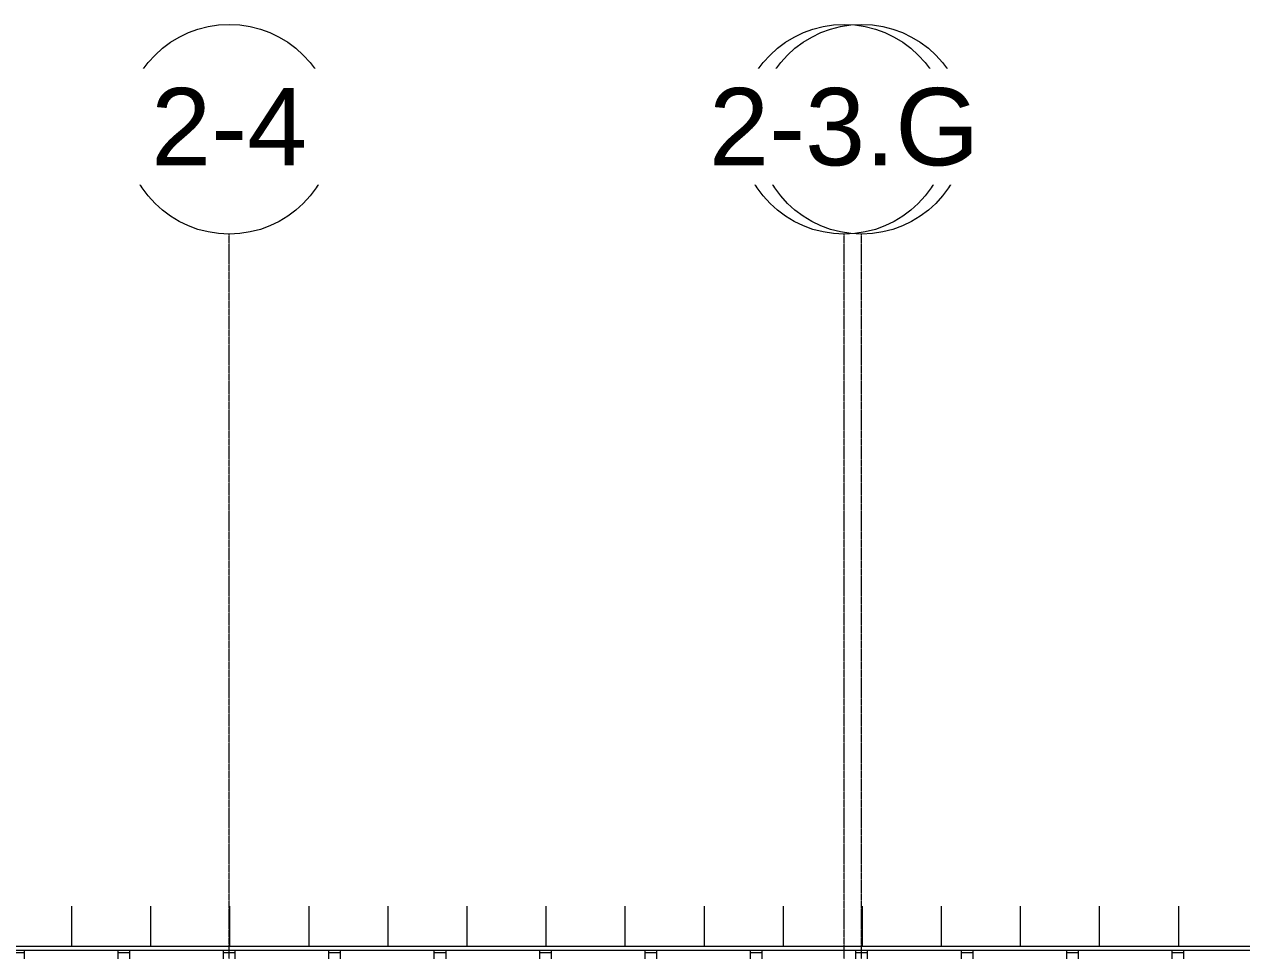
# Model space of a CAD drawing. Header units: inches. Extents: x 20230 to 40520, y -638 to 835.
# Drawn here: x 28370 to 28928, y 344 to 768 of the extents above; entities that cross this region are included whole.
import ezdxf

# ---------------------------------------------------------------- set-up
doc = ezdxf.new("R2010")
doc.units = ezdxf.units.IN
doc.header["$MEASUREMENT"] = 0
doc.linetypes.add('Grid Line 1_2_', pattern=[0.875, 0.5, -0.125, 0.125, -0.125])
for name, color, linetype, lineweight in [('A-ROOF', 132, 'Continuous', 9), ('A-ROOF-PATT', 132, 'Continuous', 9), ('S-BEAM', 12, 'Continuous', 9), ('S-GRID', 1, 'Continuous', 9), ('S-GRID-IDEN', 1, 'Continuous', 9)]:
    doc.layers.add(name, color=color, linetype=linetype, lineweight=lineweight)
doc.styles.add('Arial_1', font='arial.ttf', dxfattribs={"height": 35.407186})

# ---------------------------------------------------------------- blocks, each defined once
blk = doc.blocks.new('Dimension Lumber - 5_5 x 7_5 Glulam-1529169-Elevation - South')
at = {"layer": 'S-BEAM'}
for p, q in [((26267.64, 343.95), (26267.64, 342.98)), ((26273.14, 342.98), (26267.64, 342.98)), ((26267.64, 342.98), (26267.64, 335.49)), ((26273.14, 342.98), (26273.14, 343.95)), ((26273.14, 335.49), (26273.14, 342.98)), ((26267.64, 335.49), (26273.14, 335.49))]:
    blk.add_line(p, q, dxfattribs=at)
blk = doc.blocks.new('Grid - Grid Head - Circle-14747-Elevation - South')
at = {"layer": 'S-GRID-IDEN'}
blk.add_circle((23085.89, 719.89), 48, dxfattribs=at)

msp = doc.modelspace()

# ---------------------------------------------------------------- hatches: boundary and pattern name
at = {"layer": 'A-ROOF-PATT'}
h = msp.add_hatch(dxfattribs=at)
h.set_pattern_fill('FP_18', color=256, style=0, pattern_type=2)
h.set_pattern_definition([(90, (3060.47, 1279.063), (-36.188, 2e-15), [])])
h.paths.add_polyline_path([(27601.33, 345.96), (29346.1, 345.96), (29346.1, 364.31), (25840.34, 364.31), (25840.34, 345.96), (27566.23, 345.96)], flags=0)

# ---------------------------------------------------------------- linework, layer by layer
at = {"layer": 'A-ROOF'}
for p, q in [((25840.34, 345.96), (29346.1, 345.96)), ((29346.1, 343.95), (25840.34, 343.95))]:
    msp.add_line(p, q, dxfattribs=at)
at = {"layer": 'S-GRID', "linetype": 'Grid Line 1_2_'}
for p, q in [((28464.1, -28.56), (28464.1, 671.89)), ((28464.1, -28.56), (28464.1, 671.89)), ((28745.6, -28.56), (28745.6, 671.89)), ((28753.6, -28.56), (28753.6, 671.89)), ((28753.6, -28.56), (28753.6, 671.89))]:
    msp.add_line(p, q, dxfattribs=at)

# ---------------------------------------------------------------- block references
at = {"layer": 'S-BEAM'}
for p in [(2097.21, 0), (2145.46, 0), (2193.71, 0), (2241.96, 0), (2290.21, 0), (2338.46, 0), (2386.71, 0), (2434.96, 0), (2483.21, 0), (2531.46, 0), (2579.71, 0), (2627.96, 0)]:
    msp.add_blockref('Dimension Lumber - 5_5 x 7_5 Glulam-1529169-Elevation - South', p, dxfattribs=at)
at = {"layer": 'S-GRID-IDEN'}
for p in [(5378.21, 0), (5667.71, 0)]:
    msp.add_blockref('Grid - Grid Head - Circle-14747-Elevation - South', p, dxfattribs=at)

# ---------------------------------------------------------------- next in the draw order: texts
at = {"layer": 'S-GRID-IDEN', "char_height": 35.407, "width": 85.104, "attachment_point": 2, "line_spacing_factor": 0.938532, "style": 'Arial_1', "bg_fill": 3, "box_fill_scale": 1.25, "bg_fill_color": 0, "bg_fill_transparency": 0}
for s, insert in [('1-4', (28464.09, 738.77)), ('1-3', (28753.59, 738.77))]:
    msp.add_mtext(s, dxfattribs=dict(at, insert=insert))

# ---------------------------------------------------------------- next in the draw order: block references
at = {"layer": 'S-GRID-IDEN'}
for p in [(5378.21, 0), (5667.71, 0)]:
    msp.add_blockref('Grid - Grid Head - Circle-14747-Elevation - South', p, dxfattribs=at)

# ---------------------------------------------------------------- next in the draw order: texts
at = {"layer": 'S-GRID-IDEN', "char_height": 35.407, "width": 85.104, "attachment_point": 2, "line_spacing_factor": 0.938532, "style": 'Arial_1', "bg_fill": 3, "box_fill_scale": 1.25, "bg_fill_color": 0, "bg_fill_transparency": 0}
for s, insert in [('2-4', (28464.09, 738.77)), ('2-3', (28753.59, 738.77))]:
    msp.add_mtext(s, dxfattribs=dict(at, insert=insert))

# ---------------------------------------------------------------- next in the draw order: block references
at = {"layer": 'S-GRID-IDEN'}
msp.add_blockref('Grid - Grid Head - Circle-14747-Elevation - South', (5659.71, 0), dxfattribs=at)

# ---------------------------------------------------------------- next in the draw order: texts
at = {"layer": 'S-GRID-IDEN', "insert": (28745.59, 738.77), "char_height": 35.407, "width": 147.312, "attachment_point": 2, "line_spacing_factor": 0.938532, "style": 'Arial_1', "bg_fill": 3, "box_fill_scale": 1.25, "bg_fill_color": 0, "bg_fill_transparency": 0}
msp.add_mtext('2-3.G', dxfattribs=at)

doc.saveas('drawing.dxf')
